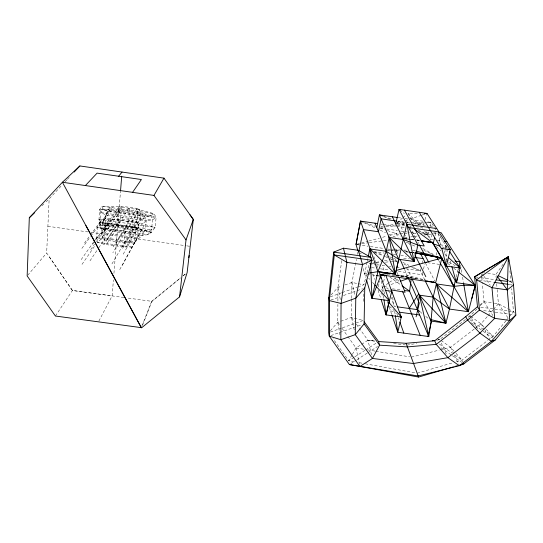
<?xml version="1.0" encoding="UTF-8"?>
<svg xmlns="http://www.w3.org/2000/svg" width="543" height="543" viewBox="0 0 543 543"><rect width="100%" height="100%" fill="white"/><g stroke="black" fill="none" stroke-linecap="round" stroke-linejoin="round"><path stroke-width="0.41" stroke-dasharray="2.71 2.04" d="M90.409 235.038L99.769 222.365L134.868 227.334L135.438 232.621L134.508 243.033L132.098 247.092L122.772 246.868L104.093 244.296L97.333 242.219C110.582 234.047 100.34 216.195 110.982 206.564M339.999 334.922L337.787 322.27L337.875 304.453M337.889 301.06L337.956 287.491L341.934 259.065M354.24 329.92L351.511 317.417L351.728 299.105M351.742 298.277L351.925 282.462L356.507 259.378M363.579 301.392L363.756 291.435M90.891 236.11L97.394 227.252L99.769 222.365L106.611 224.402L125.467 227.022L124.367 242.769L122.772 246.868C128.888 234.881 140.725 223.044 137.012 208.41L121.727 206.231L118.971 206.849L101.758 206.225L99.688 209.523L98.996 219.379L99.444 225.019L100.55 227.958L105.098 230.313L142.123 235.533L147.94 234.651L151.3 232.35L155.142 227.341L156.106 217.553L154.069 213.684L139.612 209.774L118.971 206.849L95.554 240.094M123.926 297.523L72.409 290.464L46.65 253.004L49.162 198.887L62.248 184.851M128.867 220.404L129.377 207.324L117.811 224.917M98.819 247.71L117.485 219.935C130.469 217.743 142.714 224.693 155.142 227.341L151.545 229.777L145.266 230.7L105.118 225.019L100.19 222.508L100.896 212.551L102.898 209.001L101.758 206.225L154.069 213.684L150.71 215.809L144.859 216.576L107.5 211.261L102.898 209.001L150.71 215.809L152.502 219.888L151.545 229.777L147.94 234.651L100.55 227.958L100.19 222.508L98.996 219.379L117.485 219.935L139.51 223.058L135.899 229.377M98.853 321.103L112.129 295.908L113.406 280.005M113.942 273.312L120.437 192.046M107.032 243.576L119.27 224.788L120.444 219.209L121.727 206.231L109.564 223.75M134.813 242.144L142.123 235.533L145.266 230.7L146.196 220.743L144.859 216.576L137.555 222.711L138.336 227.51L137.413 237.732L134.813 242.144L102.057 237.535C100.299 224.89 104.08 215.822 112.835 206.632M458.557 270.129L458.835 268.459M106.611 224.402L104.799 229.472L104.093 244.296L116.528 225.488L118.971 206.849M357.491 254.429L358.142 251.131M367.075 262.221L364.706 273.848L366.382 275.688M367.244 261.393L367.923 258.068M384.695 293.831L382.51 287.417L382.835 285.808M383.65 281.79L384.79 276.17M378.356 286.874L379.584 281.07M436.178 255.061L436.728 252.576M438.934 242.646L440.407 236.029M428.977 231.847L428.251 235.004L423.235 234.284M430.253 226.322L431.162 222.379L426.323 221.68M424.769 279.978L420.282 270.828L420.845 268.385M421.972 263.491L422.725 260.226M422.746 272.328L422.189 274.724L396.512 271.106M423.492 269.131L424.606 264.339M433.178 239.606L430.762 239.259L431.692 235.255M435.031 235.777L435.778 232.574M128.168 220.302L126.845 225.861L115.197 244.723M444.004 253.5L445.918 245.538M456.154 277.039L458.156 269.002M357.898 286.942L363.871 284.797L369.532 263.036M423.187 225.27L424.721 220.526M424.972 219.739L427.015 213.419M142.714 324.782L151.836 301.609L180.67 277.867M141.886 326.085L151.687 301.324L127.286 297.978M107.5 211.261L102.552 222.447L97.394 227.252L96.661 237.712L97.333 242.219L132.098 247.092M126.628 246.325C132.085 234.875 143.8 223.56 139.612 209.774L137.012 208.41L113.053 247.045M122.29 265.337L144.689 224.449M119.752 269.593L141.662 229.662M123.227 254.158L138.336 227.51L146.196 220.743L152.502 219.888L156.106 217.553C137.881 210.718 119.032 208.872 99.688 209.523L100.896 212.551L105.858 215.014L146.196 220.743M142.47 220.214L145.599 214.695M351.945 355.088L348.708 360.783L355.312 361.984M352.353 354.375L355.998 347.961L360.898 344.791M128.555 242.192L131.582 236.911M122.63 248.382L144.336 211.051M111.96 263.898L136.836 221.537M129.451 231.78L140.393 213.318L137.705 211.824L112.842 252.705M129.349 226.553L139.612 209.774L137.012 208.41M107.222 239.198L120.444 219.209M55.413 316.026L72.409 290.464L112.129 295.908M89.989 260.844L97.889 249.094M102.057 237.535L110.439 225.318M108.009 228.746L121.238 209.483M82.007 264.36L94.937 245.674M105.098 230.313L108.593 225.27M90.749 249.617L94.475 244.282M96.335 241.615L118.265 210.168L140.393 213.318M110.901 219.739L101.812 232.716L96.661 237.712L94.238 241.133M92.67 244.187L93.634 242.823M503.164 264.149L495.874 274.486L496.166 277.833M81.178 259.622L93.756 241.818M108.905 219.677L105.118 225.019L101.812 232.716L137.413 237.732L145.266 230.7M111.648 209.937L102.552 222.447L138.336 227.51M81.891 248.382L90.389 236.796M105.858 215.014L109.645 209.869M84.498 243.04L89.921 235.703M505.954 320.825L493.085 336.429L488.462 339.952M506.49 320.173L508.635 317.574M509.171 316.929L513.461 311.723L511.628 288.577M27.693 275.287L46.65 253.004M330.375 330.782L337.787 322.27L340.074 321.463M475.057 328.406L481.003 323.825L487.526 316.311M488.069 315.687L492.963 310.053M493.506 309.422L498.399 303.788L497.171 289.555M331.094 294.903L337.956 287.491L341.839 286.093M65.092 181.803L66.803 179.971M67.366 179.36L70.217 176.312M477.066 308.845L470.075 315.911L466.111 318.985M479.978 305.906L484.057 301.779L482.34 283.324M41.94 205.756L43.745 204.039M46.155 201.745L49.162 198.887M99.769 222.365L104.494 218.021L137.555 222.711M397.062 222.691L402.2 218.272M402.845 217.716L406.055 214.953M183.256 275.742L185.197 274.147M151.66 301.317L180.568 277.873M183.195 275.742L186.48 273.081M465.453 319.501L439.694 339.511L436.83 340.23M439.979 349.909L450.609 347.242L474.399 328.915M456.432 361.719L462.039 360.084L487.797 340.454M480.114 304.738L484.057 301.779L493.621 303.123M382.51 287.417L388.673 282.964M389.358 282.469L395.514 278.016L399.797 282.027M361.604 344.343L367.91 340.271L374.548 340.794M354.131 357.301L348.708 360.783L333.158 338.791M354.81 356.866L364.944 350.344M365.615 349.916L376.537 342.891M350.778 363.667L356.256 360.158M356.934 359.717L367.17 353.147M367.855 352.712L377.521 346.509M344.941 284.973L351.925 282.462L357.504 283.548M330.395 296.804L341.54 292.806M342.328 292.521L357.151 287.206M330.816 300.075L339.789 296.865M343.576 295.507L356.452 290.892M357.213 290.627L362.493 288.733M340.834 321.191L351.511 317.417L363.24 320.472L342.076 327.924M330.354 332.051L341.296 328.203M330.877 335.581L361.706 324.748M384.057 286.88L387.933 285.543M391.028 284.471L398.8 281.79M409.822 277.982L411.397 277.439L407.617 269.043M395.772 223.797L403.802 221.13M404.603 220.865L408.614 219.528M421.416 215.279L411.024 218.734L407.983 213.297L417.913 213.358M422.216 215.014L426.214 213.684M417.207 373.19L453.229 362.656M356.826 244.275L368.073 241.221M368.873 241.004L379.313 238.167M382.523 237.298L386.541 236.205M389.752 235.329L396.173 233.585L399.505 233.524M389.922 272.131L391.551 271.69M151.3 232.35L136.884 228.365L134.42 226.933L136.985 228.359L151.3 232.35L99.444 225.019L116.528 225.488L119.27 224.788M411.356 357.104L439.158 350.12M372.831 263.009L375.322 262.52M376.15 262.357L381.125 261.387M384.437 260.742L390.241 259.608M391.075 259.445L395.216 258.631L396.275 261.129M380.853 226.852L382.476 226.553M385.727 225.949L396.295 223.994M397.109 223.845L404.467 222.766M406.904 345.138L416.739 343.447M438.052 339.796L439.694 339.511L438.011 339.701M468.616 316.155L470.075 315.911L471.215 317.906M367.068 273.455L364.706 273.848L371.419 274.792M356.86 244.377L361.027 243.8M361.855 243.692L368.527 242.769M369.355 242.653L382.693 240.807M383.528 240.692L387.695 240.115M404.372 237.807L410.223 236.992M411.058 236.877L413.569 236.531M414.404 236.415L419.413 235.723M424.429 235.031L432.785 233.877M433.619 233.755L437.801 233.178M380.901 227.212L385.014 226.818M385.835 226.736L396.533 225.705M397.354 225.63L405.587 224.836M414.662 223.967L424.558 223.01M427.864 222.698L431.162 222.379L433.742 226.445L428.821 225.732M372.023 263.416L375.369 263.104M376.204 263.022L380.385 262.629M385.401 262.154L390.417 261.685M391.252 261.604L393.763 261.366M394.598 261.285L399.628 260.816M406.381 277.622L411.397 277.439L393.444 274.907M400.34 233.504L403.666 233.442M404.501 233.422L406.999 233.375M412.829 233.266L416.162 233.198M421.158 233.103L430.314 232.927M433.647 232.859L436.144 232.811M405.302 222.752L410.304 222.684M411.139 222.671L424.49 222.474M425.325 222.46L431.162 222.379M403.666 258.624L409.585 258.617M385.768 250.045L393.899 250.079M394.713 250.079L399.594 250.099M403.646 250.113L406.883 250.126M391.992 274.962L396.207 275.029L424.239 279.978M391.836 275.043L407.155 275.403L427.511 280.555L425.06 280.12M125.467 227.022L134.868 227.334M395.962 275.973L405.777 276.72L416.888 278.912M387.417 250.201L389.894 250.425M390.716 250.506L394.021 250.805M394.842 250.886L398.969 251.266M406.402 251.952L408.051 252.101M408.879 252.183L411.356 252.407M413.006 252.563L413.8 252.638M404.454 238.52L410.155 239.137M410.97 239.225L413.413 239.49M374.487 341.065L367.91 340.271L359.71 328.841M374.548 341.099L367.91 340.271L371.514 354.708M393.627 343.481L405.248 344.927M410.23 239.28L404.467 238.547L413.637 239.904M411.051 239.382L414.343 239.796M381.098 289.819L384.363 290.281M480.772 307.162L507.719 310.922M508.54 311.037L513.461 311.723L514.418 313.067M483.67 310.603L494.415 312.096M495.236 312.211L514.194 314.852M395.901 306.646L394.306 306.422L391.069 297.36M390.532 310.956L395.392 311.628M116.528 225.488L136.884 228.365M476.259 277.032L477.928 277.269M481.268 277.744L494.517 279.618M509.443 281.729L511.106 281.966L512.551 283.826M369.511 263.654L375.878 264.556M376.672 264.665L380.643 265.228M384.62 265.792L382.238 265.452L384.458 271.52M389.379 266.464L390.967 266.688M396.526 267.475L401.277 268.147M406.035 268.819L420.282 270.828L413.447 267.502M478.974 280.188L493.417 282.231M508.051 284.294L513.515 285.068M371.555 267.584L375.58 268.147M380.419 268.833L389.27 270.081M47.886 226.295L87.81 231.922M91.136 232.39L186.018 245.748M186.853 245.87L190.186 246.339M388.544 274.222L390.179 274.446M372.254 274.914L375.607 275.382M386.277 287.946L387.783 288.157L388.326 289.69M392.548 288.822L402.071 290.152M494.415 303.232L498.399 303.788L507.719 308.702M407.44 222.65L409.931 223.003M420.587 224.544L418.225 220.506M440.325 244.818L445.898 245.619L446.59 248.056M357.62 244.723L367.984 246.196M370.374 246.542L383.657 248.429M387.811 249.027L393.621 249.855M396.112 250.208L400.184 250.785M405.886 251.599L408.322 251.945M409.137 252.061L414.838 252.875M99.688 209.523L156.106 217.553M445.912 259.771L449.217 260.24M100.896 212.551L152.502 219.888M373.679 251.572L384.322 253.086M393.329 254.368L395.786 254.715M400.727 255.42L406.531 256.242M358.509 252.909L361.862 253.384M427.47 262.697L439.504 264.4M482.13 272.532L484.553 272.878M487.79 273.339L495.874 274.486L496.859 275.803M98.996 219.379L155.142 227.341M100.19 222.508L151.545 229.777M398.026 217.587L402.872 218.286M407.739 218.992L405.322 218.639L407.46 222.644M410.97 219.46L423.092 221.211M397.585 221.225L404.155 222.175M413.209 223.478L425.536 225.257M397.442 224.035L404.942 225.121M415.768 226.682L422.42 227.639L424.246 230.361M380.874 224.035L382.55 224.279M383.385 224.402L395.935 226.207M396.777 226.329L404.236 227.402M380.086 228.08L385.863 228.908M386.691 229.031L397.415 230.571M400.714 231.046L403.191 231.399M404.861 231.644L409.877 232.363M410.712 232.485L415.721 233.205M437.21 240.182L442.85 240.99M416.963 240.386L419.406 240.739M419.284 240.508L416.814 240.108L418.551 243.359M347.846 336.47L355.998 347.961L364.258 349.325M367.563 349.868L375.003 351.097M375.824 351.24L409.7 356.832M419.162 240.284L416.671 239.843L409.904 227.205M359.439 362.731L361.916 363.179M365.215 363.776L415.558 372.892M396.207 275.029L412.137 278.26M412.945 278.41L416.189 279.014M394.062 248.864L399.614 249.95M404.345 250.873L409.856 251.945M410.644 252.101L413.841 252.726M358.299 283.704L363.871 284.797M412.558 250.147L415.001 250.805M374.439 252.095L383.229 254.857M386.426 255.868L388.822 256.622M389.623 256.873L395.216 258.631M384.077 216.474L392.657 219.365M398.121 221.211L405.044 223.865M442.077 246.882L444.31 247.656M365.229 222.766L375.546 226.37M380.304 228.033L386.657 230.259M387.444 230.531L396.173 233.585L400.598 236.062M374.385 252.285L384.546 256.391M385.326 256.71L389.236 258.285M390.017 258.604L391.584 259.235M394.707 260.497L398.596 262.072M404.019 264.258L408.662 266.138M411.764 267.387L420.282 270.828M383.229 216.474L390.132 219.311M397.035 222.155L405.506 225.644M418.836 231.128L428.251 235.004L417.771 229.974M386.738 274.364L388.204 274.975M406.171 242.137L409.232 243.549M412.286 244.961L416.875 247.072M423.757 250.248L432.934 254.477M363.511 222.501L375.695 228.108M380.256 230.205L385.584 232.662M388.632 234.06L396.241 237.562M409.537 226.024L411.031 226.743M402.811 262.33L408.886 265.289M508.934 280.894L511.106 281.966L511.37 285.272M446.095 261.04L448.185 262.086M448.885 262.432L455.19 265.581M508.438 309.076L513.461 311.723M404.284 238.126L407.236 239.782M422.719 248.456L433.782 254.647M439.457 344.14L452.014 353.004M463.498 363.091L462.039 360.084L453.975 354.389L458.591 364.19M441.065 347.764L451.762 355.312M452.428 355.774L461.828 362.405M441.059 340.481L450.609 347.242L455.509 352.746M389.922 277.093L401.345 285.292M471.412 322.8L482.469 330.782M483.134 331.257L492.528 338.038M470.754 316.406L481.003 323.825L485.605 328.624M469.79 319.603L483.704 329.655M399.689 209.876L404.359 213.521M409.687 217.689L418.626 224.673M447.826 263.47L450.439 265.554M453.697 268.161L457.613 271.29M420.621 312.252L421.911 313.297M425.793 316.447L428.373 318.544M436.233 246.563L441.16 250.995M444.86 254.321L447.31 256.52M389.351 306.218L394.367 310.752M407.983 213.297L419.413 224.653M486.182 329.228L493.085 336.429L485.014 330.599L489.657 338.445M368.622 278.145L369.742 279.373M372.546 282.441L374.222 284.281M456.052 353.357L462.039 360.084M381.03 293.139L383.691 296.274M351.511 317.417L354.409 321.449M356.337 324.137L359.228 328.169M337.787 322.27L340.183 325.651M342.097 328.359L347.371 335.791M482.238 273.733L483.609 275.708M484.071 276.36L490.227 285.19M72.382 290.505L48.266 255.346M498.399 303.788L508.363 318.388M424.707 231.046L430.64 239.897M483.976 301.657L492.942 315.626M434.617 227.829L435.934 229.906M438.126 233.368L447.228 247.723M481.003 323.825L484.213 329.248M426.336 231.766L430.762 239.259M438.547 260.26L439.83 262.445M471.595 318.571L477.487 328.841M425.454 263.104L434.862 281.111M402.797 222.793L403.938 224.999M400.958 226.926L403.944 232.899M404.318 233.653L407.311 239.653M408.811 242.646L409.931 244.9M413.583 252.196L414.574 254.192M450.609 347.242L453.643 353.676M396.173 233.585L398.189 237.895M441.276 343.027L446.19 353.927M396.417 250.9L398.243 255.061M404.515 269.376L408.078 277.514M397.123 272.6L398.345 275.6M395.514 278.016L397.225 282.333M388.605 290.457L389.698 293.525M396.77 313.325L399.03 319.657M373.862 256.588L374.962 259.751M375.24 260.538L377.711 267.651M387.159 301.053L387.98 303.462M389.243 307.162L391.605 314.119M372.817 273.869L374.602 279.38M378.084 290.166L380.928 298.935M363.158 268.609L365.873 277.792M446.821 248.864L447.975 252.923M450.283 261.04L451.43 265.079M437.977 233.49L441.33 246.624M351.925 282.462L354.986 294.944M355.998 347.961L359.439 364.17M337.956 287.491L340.427 300.15M460.505 265.011L461.876 273.109M462.555 277.161L463.376 282.021M392.582 297.164L393.946 306.361M394.693 311.377L395.189 314.723M381.329 280.969L382.808 291.53M383.378 295.616L383.853 298.969M509.911 270.957L511.106 281.966M481.478 274.1L481.709 276.611M481.79 277.453L482.259 282.489M496.669 283.697L497.103 288.72M445.898 245.619L445.946 248.07M445.966 248.891L446.203 261.163M134.508 243.033L124.367 242.769L104.025 239.965L96.661 237.712L134.508 243.033M135.438 232.621L125.25 232.309L104.799 229.472L97.394 227.252L135.438 232.621"/><path stroke-width="0.81" d="M508.818 260.945L508.363 256.771L474.589 276.801L476.618 279.855L479.517 310.019L467.604 320.044L436.253 344.371L407.365 346.909L379.605 345.172L364.095 323.906L364.753 287.926L371.969 260.28L370.998 257.396L358.305 250.303L343.447 248.192L333.707 252.108L328.8 297.374L328.786 332.608L329.296 336.137L349.407 364.55L418.042 375.973L459.31 365.71L463.858 363.837L495.243 339.999L515.85 315.083L513.515 285.068L508.363 256.771L474.589 276.801L477.48 306.707L479.517 310.019L494.7 318.354L509.768 320.451L515.85 315.083M364.231 321.836L378.6 341.567L406.089 343.285L434.685 340.773L436.253 344.371L447.873 357.667L459.31 365.71L491.367 341.33L509.768 320.451L507.291 289.867L508.363 256.771L476.618 279.855L491.985 287.709L507.291 289.867L513.515 285.068M179.55 296.878L186.025 239.904L153.968 195.419L62.404 182.258L29.315 217.777L27.15 275.925L55.413 316.026L141.268 327.633L62.404 182.258L79.875 165.948L163.972 178.138L193.308 219.44L187.138 272.545L179.55 296.878L141.499 327.877L85.903 225.521M120.505 191.217L121.707 176.224M188.869 257.66L189.12 255.515M411.18 279.054L409.585 291.204L428.8 336.538L397.802 332.289L391.876 314.906M419.977 311.723L417.391 309.625L419.366 295.168L433.165 297.096L449.461 309.062L468.385 311.696L475.213 285.482L441.14 232.716L438.683 232.363M430.07 318.972L431.318 319.705L428.8 336.538L419.366 295.168L445.939 323.146L449.461 309.062L455.346 280.256M458.265 271.812L475.227 285.36L456.439 282.699L457.226 278.03M459.113 266.783L459.962 261.767L455 261.061M357.837 250.615L356.025 244.493L360.471 221.096L377.528 223.553M356.025 244.493L360.471 221.096L362.853 221.931M368.263 256.411L369.783 248.938L386.256 251.28L398.657 259.228L414.044 261.495L417.947 245.097L399.024 209.354L427.015 213.419L450.276 249.719L446.217 266.416M376.788 227.605L379.394 214.892L397.218 217.471M382.516 215.944L379.394 214.892L389.182 237.488L386.256 251.28L377.908 271.622M358.855 251.3L363.477 229.601L378.444 231.752L381.105 218.843L396.763 221.103M425.135 280.731L445.939 323.146L431.318 319.705L431.02 321.083L445.939 323.146L436.334 283.921L453.819 286.385L463.926 285.265L475.213 285.482L471.786 298.616M395.318 315.564L397.802 332.289L401.27 316.99L386.087 314.892L389.188 300.679L379.082 271.609M398.63 259.316L395.392 274.106L377.914 271.643L368.643 273.19M404.474 210.148L424.246 245.999L417.947 245.097L403.401 239.524L389.182 237.488L395.392 274.106L406.755 224.239L436.721 228.562M374.785 284.892L389.188 300.679L371.928 298.277L377.914 271.643L360.559 221.11M395.772 223.797L399.024 209.354L400.517 210.012M416.094 316.807L419.298 303.103L408.641 278.797M434.386 244.9L433.151 243.793L434.658 237.379M381.186 299.736L386.087 314.892L391.707 291.306L385.842 275.301M427.911 336.402L431.604 321.164L431.318 319.705M444.703 262.846L456.439 282.699L460.111 268.032L449.455 251.226M415.816 251.029L441.88 258.068L435.649 282.618L449.461 309.062M186.025 239.904L193.308 219.44M366.573 280.154L371.928 298.277L380.643 276.088L376.448 275.498M153.968 195.419L163.972 178.138M409.293 308.159L418.762 293.824M132.573 192.344L141.397 179.529L97.109 173.122L85.394 185.563M506.945 258.78L508.363 256.771L491.985 287.709L494.7 318.354L479.917 333.083L447.873 357.667L413.406 363.518L372.45 358.448L359.921 366.45L340.834 339.708L341.072 303.435L346.923 262.384L343.447 248.192M118.625 176.237L122.039 172.063M364.095 323.906L355.271 334.651L340.834 339.708L329.296 336.137L329.323 300.612L334.291 254.945L333.707 252.108L370.998 257.396M364.753 287.926L355.78 298.188L341.072 303.435L329.323 300.612L328.8 297.374M74.201 172.036L79.875 165.948M29.315 217.777L34.725 212.625M434.685 340.773L465.704 316.644L477.48 306.707M400.184 317.384L401.27 316.99L391.198 289.921L405.132 292.229L398.962 277.113M400.374 281.247L409.035 278.254M495.243 339.999L491.367 341.33L479.917 333.083L467.604 320.044L465.704 316.644M349.407 364.55L418.578 377.052L453.351 366.905M454.966 366.437L457.389 365.731M459.819 365.018L463.858 363.837M433.205 281.993L435.649 282.618L380.181 274.772L387.492 272.79M396.417 270.373L441.88 258.068L453.066 285.068L454.145 285.082M432.316 340.78L433.952 340.495M424.531 213.406L427.015 213.419M385.998 275.213L380.181 274.772L382.713 274.812M380.181 274.772L382.679 274.826M377.914 271.643L395.385 274.086L375.023 223.193M385.177 290.39L391.707 291.306L391.958 292.976M397.49 306.863L417.391 309.625M399.444 312.191L419.664 314.988M496.166 279.849L507.78 281.491M494.252 282.346L508.051 284.294M404.576 290.505L409.585 291.204L402.03 285.781M415.653 252.99L419.725 253.567M421.348 253.805L422.977 254.036M414.818 257.423L423.106 258.597M426.669 262.581L425.067 262.35L420.54 253.69M448.532 257.62L460.111 268.032L446.298 266.077L432.459 242.619L414.377 229.153M408.662 227.565L438.866 231.915M444.459 241.221L446.875 241.567M421.042 240.97L432.459 242.619L422.488 240.868M421.755 240.902L432.459 242.619M426.73 280.962L428.352 281.26M429.975 281.566L435.649 282.618L433.199 282.129M415.49 253.038L441.88 258.068L416.006 252.699M415.449 252.957L441.88 258.068M429.941 281.491L431.57 281.81M433.151 243.793L439.844 246.108M448.036 248.945L450.276 249.719L441.31 248.436L419.25 212.293M498.053 275.552L508.207 280.541M458.706 267.332L460.111 268.032M463.512 282.835L468.385 311.696L436.334 283.921L433.165 297.096L431.02 321.083L412.062 278.926M389.182 237.488L414.044 261.495L406.917 224.266M395.385 274.086L370.136 248.986L370.462 258.02M389.026 302.56L401.27 316.99M497.347 276.468L507.291 289.867M190.009 214.804L193.301 219.46M474.494 285.462L475.003 286.29M432.472 242.151L442.606 259.296M443.027 260.009L443.869 261.427M436.416 256.615L438.12 259.534M440.251 263.172L453.066 285.068M451.403 282.177L468.385 311.696M419.345 244.845L428.502 261.936M388.666 236.3L398.657 259.228M414.94 254.925L425.821 276.692M418.578 377.052L406.089 343.285M402.825 238.343L403.401 239.524M392.365 216.766L414.044 261.495M400.225 259.581L404.182 268.622M402.689 291.693L420.201 335.364M399.879 322.033L403.836 333.117M358.305 250.303L362.561 264.59L355.78 298.188L355.271 334.651L372.45 358.448L379.605 345.172L378.6 341.567M451.885 266.681L456.439 282.699M441.744 248.246L446.298 266.077L446.265 264.434M380.643 276.088L380.982 278.525M383.969 299.804L386.087 314.892M370.645 262.948L371.928 298.277M371.969 260.28L362.561 264.59L346.923 262.384L334.291 254.945L371.969 260.28"/></g></svg>
